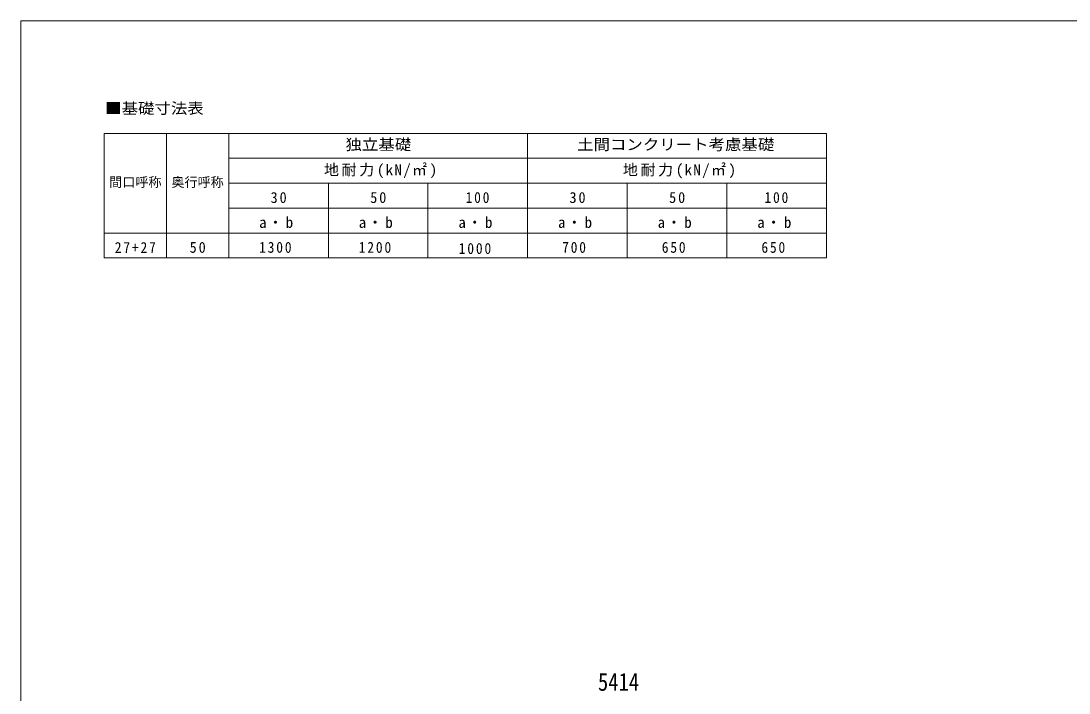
# Model space of a CAD drawing. Units: millimetres on the paper, enlarged 35 times, with parts at other scales. Extents: x -9783 to 9892, y -6828 to 6752.
# Drawn here: x -9783 to 35, y 458 to 6752 of the extents above; entities that cross this region are included whole.
import ezdxf
from ezdxf.enums import TextEntityAlignment as Align

# ---------------------------------------------------------------- set-up
doc = ezdxf.new("R2010")
doc.units = ezdxf.units.MM
doc.header["$LTSCALE"] = 35
for name, color, linetype, lineweight in [('0-A_寸法', 6, 'Continuous', 9), ('1-0_FRAME', 7, 'Continuous', 18), ('F-0_240', 7, 'Continuous', 9)]:
    doc.layers.add(name, color=color, linetype=linetype, lineweight=lineweight)
doc.styles.add('ＭＳ ゴシック', font='')
doc.styles.get('ＭＳ ゴシック').set_extended_font_data('MS Gothic')

msp = doc.modelspace()

# ---------------------------------------------------------------- linework, layer by layer
at = {"layer": '1-0_FRAME'}
for p, q in [((-9003.3, 5699.12), (-2236.63, 5699.12)), ((-9003.3, 5699.12), (-9003.3, 4532.45)), ((-8419.96, 5699.12), (-8419.96, 4532.45)), ((-5036.63, 5699.12), (-5036.63, 4532.45)), ((-7836.63, 5465.79), (-2236.63, 5465.79)), ((-7836.63, 5232.45), (-2236.63, 5232.45)), ((-4103.3, 5232.45), (-4103.3, 4532.45)), ((-7836.63, 4999.12), (-2236.63, 4999.12))]:
    msp.add_line(p, q, dxfattribs=at)
for points in [[(-7836.63, 5699.12), (-7836.63, 5465.79), (-7836.63, 4765.79), (-7836.63, 4532.45)], [(-2236.63, 5699.12), (-2236.63, 4999.12), (-2236.63, 4532.45)], [(-6903.3, 5232.45), (-6903.3, 4999.12), (-6903.3, 4532.45)], [(-5969.96, 5232.45), (-5969.96, 4999.12), (-5969.96, 4532.45)], [(-3169.96, 5232.45), (-3169.96, 4765.79), (-3169.96, 4532.45)], [(-9003.3, 4765.79), (-7836.63, 4765.79), (-2236.63, 4765.79)], [(-9003.3, 4532.45), (-8419.96, 4532.45), (-5036.63, 4532.45), (-3169.96, 4532.45), (-2236.63, 4532.45)]]:
    msp.add_lwpolyline(points, dxfattribs=at)
at = {"layer": 'F-0_240', "color": 5}
for q in [(-9783.03, -6828.1), (9396.97, 6751.9)]:
    msp.add_line((-9783.03, 6751.9), q, dxfattribs=at)

# ---------------------------------------------------------------- texts
at = {"layer": '0-A_寸法', "color": 7, "style": 'ＭＳ ゴシック', "width": 0.85}
msp.add_text('5414', height=166.8, dxfattribs=at).set_placement((-4377.7, 428.97), align=Align.BOTTOM_LEFT)
at = {"layer": '1-0_FRAME', "style": 'ＭＳ ゴシック', "width": 1.1}
for s, p in [('■基礎寸法表', (-8994.2, 5852.46)), ('独立基礎', (-6742.88, 5512.45)), ('土間コンクリート考慮基礎', (-4572.88, 5512.45))]:
    msp.add_text(s, height=102.6, dxfattribs=at).set_placement(p, align=Align.BOTTOM_LEFT)
at = {"layer": '1-0_FRAME', "style": 'ＭＳ ゴシック'}
for s, p in [('間口呼称', (-8956.63, 5171.2)), ('奥行呼称', (-8373.3, 5171.2))]:
    msp.add_text(s, height=89.81, dxfattribs=at).set_placement(p, align=Align.BOTTOM_LEFT)
at = {"layer": '1-0_FRAME', "char_height": 102.6, "attachment_point": 7, "style": 'ＭＳ ゴシック'}
for s, insert in [('\\T1.18;地耐力(kN/㎡)', (-6944.13, 5279.12)), ('\\T1.18;地耐力(kN/㎡)', (-4144.13, 5279.12)), ('\\T1.27;\\W0.95;30', (-7444.34, 5045.79)), ('\\T1.27;\\W0.95;50', (-6511, 5045.79)), ('\\T1.27;\\W0.9;100', (-5617.05, 5045.79)), ('\\T1.27;\\W0.95;30', (-4644.34, 5045.79)), ('\\T1.27;\\W0.95;50', (-3711, 5045.79)), ('\\T1.27;\\W0.9;100', (-2817.05, 5045.79)), ('\\T1.19;a・b', (-7552.02, 4812.45)), ('\\T1.19;a・b', (-6618.69, 4812.45)), ('\\T1.19;a・b', (-5685.36, 4812.45)), ('\\T1.19;a・b', (-4752.02, 4812.45)), ('\\T1.19;a・b', (-3818.69, 4812.45)), ('\\T1.19;a・b', (-2885.36, 4812.45)), ('\\T1.28;\\W0.9;27+27', (-8904.13, 4579.12)), ('\\T1.27;\\W0.95;50', (-8202.67, 4579.12)), ('\\T1.28;\\W0.9;1300', (-7552.02, 4579.12)), ('\\T1.28;\\W0.9;1200', (-6618.69, 4579.12)), ('\\T1.28;\\W0.9;1000', (-5681.84, 4568.51)), ('\\T1.27;\\W0.9;700', (-4712.65, 4579.12)), ('\\T1.27;\\W0.9;650', (-3779.32, 4579.12)), ('\\T1.27;\\W0.9;650', (-2845.98, 4579.12))]:
    msp.add_mtext(s, dxfattribs=dict(at, insert=insert))

doc.saveas('drawing.dxf')
